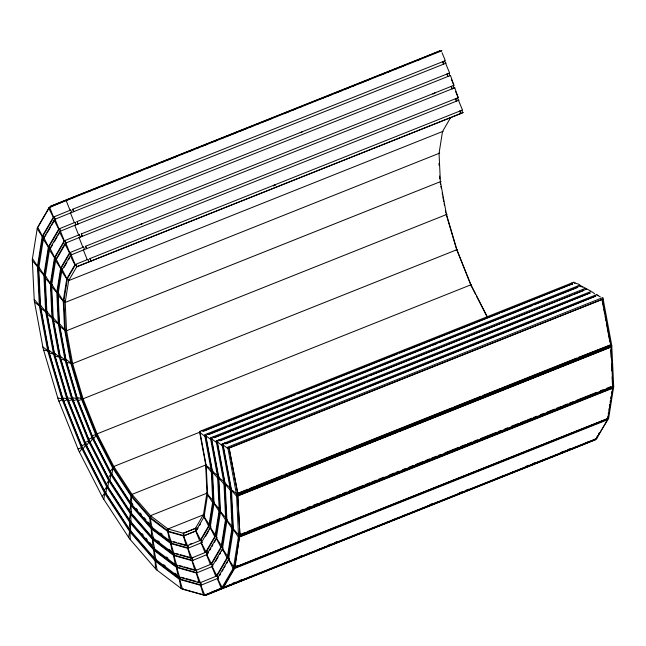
<?xml version="1.0" encoding="UTF-8"?>
<svg xmlns="http://www.w3.org/2000/svg" width="646" height="646" viewBox="0 0 646 646"><rect width="100%" height="100%" fill="white"/><g stroke="black" fill="none" stroke-linecap="round" stroke-linejoin="round"><path stroke-width="0.97" d="M196.441 528.024L183.319 533.257L167.984 528.953L150.478 515.694L131.994 494.384L113.785 466.477L97.094 433.862L83.059 398.776L72.643 363.609L66.554 330.752L65.198 302.441L68.67 280.614L76.745 266.758L463.352 112.469M103.804 499.35L104.765 493.318L105.435 493.051L105.669 491.541L102.213 496.596M105.831 493.076L106.792 487.052L107.462 486.785M107.858 486.809L108.819 480.785L109.489 480.519M109.885 480.543L110.846 474.519L111.516 474.245M111.911 474.277L112.872 468.245L113.543 467.979L113.785 466.477L200.074 432.061M130.121 502.192L131.081 496.16L131.752 495.894L131.994 494.384L206.106 464.829M129.749 510.994L130.71 504.962L131.38 504.696L131.623 503.194L132.923 504.688M129.378 519.796L130.339 513.772L131.009 513.505L131.251 511.995M129.006 528.606L129.967 522.574L130.637 522.307M128.635 537.407L129.588 531.375L130.266 531.109M574.028 282.116L199.533 431.463L205.63 464.321L206.978 492.623L203.506 514.45L195.439 528.307L183.319 533.257L184.037 535.687M210.677 439.393L205.84 435.727L206.51 435.461L205.299 434.548L211.953 470.393L213.43 501.272L209.635 525.077L200.833 540.201L186.944 545.862L170.213 541.17L151.116 526.708L130.952 503.46L111.088 473.009L92.879 437.439L77.568 399.163L66.207 360.791L59.561 324.946L58.083 294.067L61.871 270.254L70.672 255.138L84.561 249.469L83.592 247.047L82.922 247.321L79.046 237.623M210.895 527.007L209.635 525.077L210.895 527.007L210.225 527.273L215.247 534.985M216.442 442.47L211.605 438.812L212.276 438.545L211.064 437.625L218.267 476.457L219.874 509.912L215.764 535.712L206.227 552.088L191.24 558.201L173.12 553.121L152.424 537.448L130.573 512.262L109.053 479.275L89.334 440.742L72.748 399.276L60.441 357.706L53.238 318.874L51.632 285.419L55.742 259.627L65.278 243.251L80.266 237.13L79.297 234.708L78.626 234.982L74.75 225.284M222.208 445.554L217.371 441.896L218.041 441.63L216.838 440.709L224.59 482.53L226.318 518.56L221.893 546.338L211.622 563.974L195.528 570.539L176.019 565.064L153.732 548.188L130.201 521.064L107.026 485.542L85.789 444.044L67.927 399.389L54.668 354.622L46.916 312.801L45.188 276.779L49.613 249.001L59.884 231.357L75.978 224.8L75.009 222.369L74.338 222.644L70.462 212.954M603.138 299.033L227.973 448.639L223.145 444.981L223.815 444.714L222.604 443.794L230.913 488.602L232.762 527.201L228.022 556.965L217.016 575.869L199.824 582.878L178.918 577.015L155.04 558.935L129.83 529.873L104.999 491.808L82.244 447.347L63.106 399.503L48.902 351.537L40.593 306.737L38.744 268.13L43.484 238.366L54.49 219.47L71.682 212.461L70.713 210.039L70.043 210.305L66.167 200.615M221.74 588.022L233.481 567.866L238.535 536.115L236.565 494.941L227.699 447.145L602.863 297.54L611.73 345.335L613.7 386.51L608.645 418.253L596.355 438.634M234.74 566.655L239.553 536.414L612.44 387.713L612.755 388.198L607.943 418.438L235.047 567.14L234.74 566.655L237.55 565.533M235.047 567.14L239.553 536.414M607.934 416L607.943 418.438M608.249 414.054L608.556 412.1M608.871 410.153L609.178 408.199M609.493 406.245L609.8 404.299M610.115 402.345L610.422 400.399M610.736 398.445L611.043 396.491M611.512 393.567L611.819 391.613M612.133 389.667L612.44 387.713M440.322 51.397L440.079 50.792L67.192 199.501L67.434 200.107L49.096 207.584L37.355 227.739L32.3 259.49L34.27 300.665L43.137 348.452L58.285 399.616L78.699 450.65L102.972 498.074L129.458 538.675L156.348 569.675L181.817 588.958L204.12 595.216L205.993 594.473M38.485 226.245L49.661 207.043L49.952 207.608M54.078 216.822L42.927 235.976L38.13 266.136L40.004 305.251L48.418 350.657L62.815 399.252L82.203 447.735L105.266 492.793L130.427 531.367L155.977 560.817L180.169 579.131L201.358 585.082M45.155 236.388L46.157 234.668M47.158 232.948L50.663 226.932M51.656 225.22L55.16 219.204L54.191 216.781L53.521 217.048L49.645 207.358M59.48 228.716L49.056 246.602L44.574 274.784L46.318 311.324L54.191 353.742L67.636 399.139L85.748 444.432L107.293 486.527L130.799 522.557L154.669 550.069L177.27 567.188L197.062 572.744M50.283 248.734L52.73 244.527M54.199 242.008L57.131 236.969M58.108 235.289L59.085 233.61M64.875 240.603L55.185 257.237L51.018 283.424L52.641 317.396L59.957 356.826L72.457 399.026L89.293 441.129L109.319 480.261L131.17 513.756L153.36 539.329L174.372 555.237L192.766 560.405M56.913 258.497L64.947 244.705M70.269 252.489L61.313 267.864L57.462 292.073L58.964 323.468L65.722 359.911L77.278 398.913L92.838 437.827L111.346 473.994L131.542 504.954L152.052 528.59L171.465 543.294L188.471 548.066M64.011 267.468L66.942 262.429M68.411 259.91L69.388 258.23M70.366 256.551L71.343 254.871L70.374 252.449L69.703 252.715L65.827 243.025M79.458 452.127L82.357 448.033M83.003 448.825L85.902 444.731M86.548 445.522L89.447 441.428M90.093 442.219L92.992 438.125M93.638 438.917L97.094 433.862L471.588 284.523M110.329 471.523L113.785 466.477M108.302 477.798L111.201 473.696M106.267 484.064L109.174 479.962M104.24 490.33L107.139 486.236M196.513 530.689L195.439 528.307L196.408 530.737L184.183 535.728L168.566 531.343L150.744 517.842L131.921 496.144L113.381 467.728L96.383 434.524L82.099 398.8L71.488 362.995L65.286 329.533L63.906 300.713L67.442 278.491L75.59 264.505L76.745 266.758L451.231 117.419M197.095 529.696L198.104 527.968M199.614 525.368L200.623 523.631M200.163 540.468L208.965 525.351L212.76 501.538L211.274 470.659L204.629 434.815L579.793 285.201L580.068 286.695M201.237 542.842L210.192 527.475L214.044 503.266L212.542 471.871L205.783 435.428M205.404 536.576L208.343 531.529M209.32 529.849L210.297 528.17M206.631 554.736L216.321 538.102L220.488 511.915L218.865 477.943L211.549 438.513M208.383 552.613L207.309 554.47L192.096 560.671L173.693 555.503L152.69 539.596L130.5 514.022L108.649 480.527L88.623 441.396L71.787 399.293L59.287 357.093L51.971 317.662L50.348 283.691L54.514 257.504L64.204 240.869L79.41 234.668M209.885 550.029L210.895 548.309M211.896 546.581L212.897 544.861M214.407 542.269L215.409 540.549M210.951 564.249L221.223 546.605L225.648 518.827L223.92 482.796L216.168 440.984L591.332 291.37L586.713 288.899L586.124 289.465L586.713 288.899M212.033 566.623L222.45 548.729L226.932 520.555L225.188 484.015L217.314 441.598M215.796 576.361L211.92 566.671L212.591 566.397L211.622 563.974L212.704 566.356L196.392 573.01L176.6 567.454L153.998 550.335L130.129 522.824L106.622 486.793L85.078 444.698L66.966 399.406L53.521 354.008L45.648 311.59L43.904 275.051L48.385 246.869L58.802 228.983L75.114 222.329M215.707 561.188L218.154 556.989M219.624 554.47L220.601 552.79M221.578 551.111L222.555 549.431M216.345 576.135L227.352 557.232L232.092 527.475L230.242 488.869L221.933 444.06L597.098 294.455M217.427 578.509L228.579 559.363L233.384 529.203L231.51 490.088L223.088 444.682M219.672 575.538L220.674 573.826M222.167 571.242L223.169 569.53M224.17 567.81L225.171 566.09M226.673 563.514L227.675 561.794M234.337 567.891L223.161 587.093L223.443 587.65L596.339 438.949L607.515 419.747L607.232 419.189L234.337 567.891L234.627 568.456L223.443 587.65M596.533 437.552L597.51 435.88M598.479 434.217L599.448 432.545M606.255 420.853L607.232 419.189M50.646 206.954L50.404 206.349L67.192 199.501M423.3 57.647L440.079 50.792M441.331 51.002L441.88 50.776L66.716 200.389M70.826 209.99L53.408 217.096L42.256 236.242L37.46 266.402L39.325 305.518L47.747 350.923L62.145 399.519L81.533 448.001L104.595 493.068L129.757 531.634L155.306 561.083L179.499 579.405L200.688 585.349L217.985 578.291L217.016 575.869L218.17 578.122L217.5 578.388L222.111 587.392L223.976 586.649M72.723 209.231L73.692 211.654L72.723 209.231L445.312 60.651L442.034 52.762M444.666 60.91L445.522 63.373M445.627 63.34L446.176 63.114L71.012 212.728M77.019 221.57L77.988 223.992L77.019 221.57L449.608 72.99L445.974 64.22M448.962 73.248L449.818 75.711M449.915 75.679L450.472 75.453L453.904 85.329L451.328 79.2M81.315 233.909L82.284 236.331L81.315 233.909L453.904 85.329M453.258 85.587L454.114 88.05M454.211 88.017L454.76 87.791L458.2 97.667L455.624 91.538M83.705 247.006L69.598 252.756L60.643 268.13L56.791 292.339L58.293 323.735L65.052 360.177L76.608 399.18L92.168 438.093L110.676 474.261L130.872 505.22L151.382 528.856L170.794 543.561L187.8 548.333L201.907 542.575M85.603 246.247L86.572 248.67L85.603 246.247L458.2 97.667M457.546 97.926L458.41 100.388M458.507 100.356L459.056 100.13L83.891 249.744M88.001 259.345L74.993 264.65L66.772 278.757L63.235 300.979L64.616 329.807L70.818 363.262L81.428 399.066L95.713 434.79L112.703 467.995L131.243 496.411L150.074 518.116L167.895 531.61L183.512 535.994L195.843 530.955L204.063 516.848L207.6 494.618L206.219 465.798L200.018 432.344M89.899 258.586L90.868 261.008L89.899 258.586L462.488 110.006L458.854 101.236M461.842 110.264L462.697 112.727L450.585 117.677L442.518 131.534L439.038 153.36L440.394 181.671L446.491 214.529L456.908 249.695L470.942 284.781L487.625 317.388M58.923 401.206L63.784 399.228L57.817 398.017M63.744 401.093L67.765 399.462M68.565 400.98L73.418 399.002L67.459 397.791M73.386 400.867L78.239 398.889M78.206 400.754L457.554 249.437M456.068 250.034L456.908 249.695M92.241 435.84L97.094 433.862M88.696 439.143L93.549 437.164M85.151 442.445L89.164 440.814M81.606 445.748L86.459 443.77M78.061 449.051L82.074 447.42M204.12 595.216L222.458 587.739L222.7 588.345L205.921 595.2L205.678 594.595M585.341 443.132L588.094 442.009M205.921 595.2L578.808 446.499L595.596 439.643L595.354 439.038M50.404 206.349L422.363 58.027M52.471 205.921L57.163 204.055M59.036 203.304L61.846 202.19M65.593 200.696L68.403 199.574M70.277 198.823L74.96 196.957M88.074 191.725L90.892 190.602M94.639 189.108L97.449 187.986M101.196 186.492L104.006 185.378M107.753 183.876L115.246 180.888M118.056 179.766L121.803 178.272M125.558 176.778L128.368 175.664M130.242 174.913L134.925 173.047M136.799 172.296L141.482 170.431M147.102 168.186L150.849 166.692M154.596 165.198L157.406 164.076M161.161 162.582L163.971 161.46M165.844 160.717L170.528 158.843M172.401 158.1L177.085 156.235M190.199 151.002L193.009 149.88M196.764 148.386L199.574 147.264M203.32 145.77L206.131 144.647M213.624 141.66L217.371 140.166M221.118 138.672L223.928 137.55M225.801 136.807L230.485 134.933M232.366 134.19L237.05 132.317M238.923 131.574L246.417 128.586M250.163 127.092L252.974 125.97M256.72 124.476L259.53 123.354M263.277 121.86L266.087 120.737M267.969 119.986L272.652 118.121M285.766 112.889L288.576 111.766M292.323 110.272L295.133 109.158M298.88 107.664L301.69 106.542M321.369 98.693L326.052 96.827M327.926 96.076L332.609 94.211M334.483 93.46L341.984 90.472M344.794 89.35L348.541 87.856M352.288 86.362L355.098 85.24M358.845 83.746L361.655 82.623M363.528 81.88L368.212 80.015M381.334 74.783L384.144 73.66M387.891 72.166L390.701 71.044M394.448 69.55L397.258 68.428M399.131 67.685L403.815 65.811M416.936 60.587L419.747 59.464M49.096 207.584L50.969 206.833M300.277 132.688L302.255 131.897M75.307 225.066L450.472 75.453M433.022 93.791L434.895 93.04M432.949 93.912L434.823 93.169M79.595 237.405L454.76 87.791M140.747 224.38L142.621 223.637M38.138 266.394L37.468 266.661L32.365 260.774M273.315 185.66L275.261 184.788M273.379 185.911L275.253 185.168M61.717 271.247L66.74 278.959L67.41 278.692L68.67 280.614L443.164 131.275M58.14 295.351L63.251 301.238L63.922 300.971L65.198 302.441L439.692 153.102M52.633 317.138L51.963 317.404L46.851 311.517M52.697 317.695L52.027 317.961L47.19 314.295M58.956 323.21L58.285 323.476L53.174 317.59M59.02 323.767L58.35 324.034L53.513 320.368M59.836 326.44L64.673 330.106L65.343 329.831L66.554 330.752L441.04 181.413M65.666 359.612L64.996 359.879L60.159 356.212M65.819 360.226L60.91 359.305M66.683 362.39L72.643 363.609L447.137 214.27M67.539 398.824L62.638 397.904M77.181 398.598L72.279 397.678M470.385 285.742L471.031 285.484L456.496 249.138M501.474 312.446L572.582 283.772L202.699 431.278L201.544 430.656M575.182 282.738C573.309 283.287 579.01 283.424 579.793 285.201M203.692 431.197L295.456 394.601M297.33 393.858L397.532 353.903M399.406 353.152L499.6 313.197M585.841 289.779L585.559 288.286L580.948 285.823L580.302 286.081L582.385 287.163M209.457 434.282L226.318 427.563M228.183 426.812L328.386 386.857M330.259 386.114L430.454 346.151M432.327 345.408L437.011 343.543M438.884 342.792L532.522 305.453M534.395 304.702L577.467 287.527M585.559 288.286L210.394 437.899L217.597 476.732L219.204 510.178L215.094 535.978L205.557 552.354L207.431 551.611M230.21 431.391L214.286 437.738L213.083 436.825L214.238 437.439L584.178 290.24L582.967 289.319L584.121 289.941M232.084 430.648L367.865 376.497M369.738 375.754L469.933 335.799M471.806 335.048L572.001 295.093M573.874 294.342L583.241 290.611M263.132 423.647L220.06 440.822L218.849 439.91L220.003 440.524L589.887 293.026L504.728 327.304M591.833 292.242L592.479 291.984L594.611 293.857M265.005 422.904L365.2 382.941M367.073 382.198L400.786 368.753M402.66 368.01L502.854 328.047M433.708 361.009L225.825 443.907L224.614 442.995L225.769 443.608L595.652 296.11L537.65 319.56M435.582 360.258L535.776 320.303M596.444 294.713L600.376 296.942M229.047 447.831L602.242 299.356L610.68 344.883L237.793 493.584L229.047 447.831L237.793 493.584M225.801 483.45L225.131 483.717L229.968 487.375M130.968 522.751L130.298 523.018L130.67 530.842M150.276 525.739L149.904 517.922L150.575 517.648L150.478 515.694L206.809 493.237M238.156 492.704L236.291 493.447L231.454 489.789M237.494 493.35L247.798 489.248M249.671 488.497L254.354 486.632M256.228 485.881L283.4 475.044M285.274 474.301L343.365 451.134M345.239 450.391L349.922 448.518M351.795 447.775L452.047 407.796M453.92 407.045L481.084 396.208M482.958 395.465L576.652 358.102M578.525 357.351L610.68 344.883M236.565 494.941L611.73 345.335M237.744 495.466L610.64 346.765L610.955 347.128L612.836 386.348L239.949 535.049L237.744 495.466L239.949 535.049M289.02 475.335L236.63 496.225L231.518 490.346M290.886 474.592L397.54 432.061M399.414 431.31L506.068 388.779M507.942 388.036L611.786 346.619M238.067 495.837L610.955 347.128M169.422 540.565L167.734 531.488L168.412 531.222L167.984 528.953L203.708 514.709M204.766 516.38L204.096 516.647L209.118 524.358M204.661 516.703L203.991 516.97L208.601 525.981M189.989 544.174L191.862 543.431M217.024 537.633L216.353 537.908L221.376 545.612M240.344 534.081L238.471 534.831L233.368 528.945M240.562 534.315L245.246 532.441M247.119 531.698L267.735 523.478M269.608 522.727L274.292 520.862M276.165 520.111L280.849 518.245M287.405 515.629L292.089 513.764M293.97 513.013L298.654 511.147M300.527 510.397L303.337 509.282M307.084 507.78L309.894 506.666M313.641 505.172L317.388 503.678M320.198 502.556L327.692 499.568M329.573 498.817L334.257 496.952M336.13 496.201L340.813 494.335M342.687 493.584L346.434 492.09M349.244 490.968L363.294 485.364M365.176 484.621L369.859 482.748M371.733 482.005L376.416 480.139M378.29 479.389L383.91 477.144M389.53 474.907L394.213 473.033M396.087 472.291L398.897 471.168M402.652 469.674L405.462 468.552M409.209 467.058L412.955 465.564M415.766 464.442L423.259 461.454M425.133 460.711L429.816 458.838M431.69 458.095L436.381 456.221M438.254 455.478L441.065 454.356M444.811 452.862L458.862 447.258M460.735 446.507L465.419 444.642M467.292 443.891L471.976 442.025M473.857 441.283L477.604 439.781M480.414 438.666L496.338 432.311M498.211 431.568L501.021 430.446M504.768 428.952L507.578 427.83M511.333 426.336L518.827 423.348M520.7 422.597L525.384 420.732M527.257 419.981L531.941 418.115M533.814 417.364L536.624 416.242M540.371 414.748L544.126 413.254M546.936 412.14L554.429 409.144M556.303 408.401L560.986 406.528M562.86 405.785L567.543 403.92M569.417 403.169L573.163 401.675M575.974 400.552L596.589 392.332M600.336 390.838L603.146 389.716M606.893 388.222L610.64 386.728M238.535 536.115L613.7 386.51M613.538 387.495L238.374 537.109L233.351 529.397M239.868 536.899L612.755 388.198M191.24 558.201L193.106 557.458M229.282 558.895L228.611 559.161L233.634 566.873L235.507 566.122M212.776 566.227L212.106 566.494L216.709 575.505M233.481 567.866L608.645 418.253M608.274 418.883L233.109 568.496L228.506 559.484L229.177 559.218L228.022 556.965L228.862 558.249M234.627 568.456L607.515 419.747M217.985 578.291L217.314 578.558L221.19 588.248L596.904 438.416M232.528 583.354L235.338 582.232M239.085 580.738L241.895 579.615M299.05 556.828L301.86 555.705M328.087 545.248L330.905 544.126M334.652 542.632L337.462 541.51M430.212 504.518L433.022 503.395M459.258 492.938L462.068 491.816M465.814 490.322L468.625 489.2M525.779 466.412L528.59 465.29M532.336 463.796L535.146 462.673M561.382 452.208L564.192 451.094M567.939 449.6L570.749 448.477M211.218 592.382L214.109 591.227M214.407 591.114L217.218 589.992M217.767 589.766L220.577 588.651M220.956 588.498L223.766 587.384M284.192 563.28L287.002 562.157M293.938 559.404L296.74 558.281M306.858 554.244L309.668 553.121M319.746 549.1L322.556 547.986M322.935 547.832L325.745 546.718M326.295 546.492L329.105 545.369M329.484 545.224L332.294 544.102M392.72 519.998L395.53 518.883M402.426 516.13L405.268 514.999M428.274 505.826L431.076 504.704M431.463 504.558L434.282 503.428M434.823 503.21L437.625 502.095M497.993 478.024L500.803 476.901M501.248 476.724L504.05 475.601M510.986 472.848L513.796 471.725M533.596 463.828L536.406 462.706M536.802 462.544L539.604 461.43M539.991 461.276L542.963 460.089M184.627 589.532L204.903 595.224L253.628 575.796M255.501 575.045L260.185 573.18M262.058 572.429L289.23 561.6M291.104 560.849L349.195 537.682M351.069 536.939L355.752 535.066M357.626 534.323L384.798 523.486M386.671 522.743L444.755 499.576M446.628 498.825L451.312 496.96M453.185 496.209L480.358 485.38M482.231 484.629L486.914 482.764M488.788 482.013L546.879 458.846M548.753 458.103L553.436 456.238M555.31 455.487L575.925 447.266M222.7 588.345L595.596 439.643M43.613 350.051L49.572 351.271L48.369 350.358L47.691 350.625L42.862 346.959M49.379 353.136L55.346 354.355L54.135 353.443L53.465 353.709L48.628 350.043M55.144 356.221L61.112 357.44L59.9 356.527L59.23 356.794L54.393 353.128M83.059 398.776L77.1 397.565M173.677 541.687L176.463 542.47M178.32 542.987L186.686 545.337M175.696 553.388L178.554 554.187M180.46 554.72L190.005 557.401M179.475 565.581L182.261 566.364M184.118 566.881L196.206 570.273L197.175 572.695L196.255 572.97L199.13 582.684M181.486 577.282L184.336 578.081M186.242 578.614L195.746 581.279M197.644 581.812L200.494 582.611L201.463 585.034L200.793 585.3L204.669 594.99M572.582 283.772L571.427 283.15L572.639 284.07M577.201 286.235L578.348 286.856L208.464 434.354L207.309 433.741L208.521 434.653M589.887 293.026L588.732 292.404L589.943 293.324M595.652 296.11L594.498 295.488L595.709 296.409M584.913 288.544L586.124 289.465M579.147 285.459L580.35 286.38M573.373 282.375L574.585 283.295M34.545 302.158L39.382 305.816L40.052 305.55L41.263 306.462L39.987 304.993L39.317 305.259L34.214 299.373M40.868 308.231L45.705 311.889L46.375 311.622L47.586 312.535L46.31 311.065L45.64 311.332L40.528 305.445M199.533 431.463L200.744 432.376L200.074 432.642L204.903 436.308M72.643 363.609L71.44 362.697L70.761 362.963L65.932 359.297M206.163 465.5L211 469.166M211.953 470.393L213.156 471.305L212.486 471.572L217.322 475.238M223.645 481.302L218.808 477.644L219.478 477.378L218.267 476.457L219.543 477.935L218.873 478.202L223.984 484.088M160.539 533.071L162.138 534.274M157.874 540.799L159.465 542.002M169.01 549.237L170.601 550.44M166.345 556.965L167.936 558.168M163.672 564.693L165.263 565.896M174.816 573.131L176.406 574.334M45.858 276.512L44.582 275.035L43.912 275.309L38.808 269.422M224.59 482.53L225.866 484.007L225.196 484.274L230.307 490.161M52.302 285.152L51.026 283.683L50.356 283.949L45.252 278.063M58.754 293.801L57.47 292.331L56.8 292.598L51.696 286.711M212.558 472.129L217.662 478.016M206.236 466.057L211.339 471.943M66.554 330.752L65.27 329.282L64.6 329.549L59.497 323.662M207.584 494.368L212.695 500.254M214.036 503.008L219.139 508.895M220.48 511.656L225.583 517.543M226.924 520.296L232.027 526.183M136.177 508.442L137.477 509.936M140.077 512.94L141.377 514.442M143.985 517.438L145.931 519.691M147.886 521.936L149.84 524.189M141.983 533.604L143.291 535.114M145.907 538.126L147.215 539.636M149.832 542.648L151.794 544.909M232.762 527.201L233.602 528.485M37.202 228.732L42.224 236.444L42.894 236.178L44.154 238.099L42.999 235.847L42.329 236.121L37.726 227.109M49.863 248.088L49.023 246.804L48.353 247.071L43.33 239.359M226.318 518.56L227.158 519.844M219.874 509.912L220.714 511.196M226.899 520.757L231.93 528.46M49.459 249.994L54.482 257.697L55.152 257.431L56.412 259.361L55.257 257.108L54.587 257.374L49.128 246.481L48.458 246.748L43.855 237.736M213.43 501.272L214.262 502.556M220.456 512.108L225.486 519.82M55.588 260.621L60.611 268.332L61.281 268.058L62.541 269.988L61.386 267.735L60.716 268.001L56.113 258.998M206.978 492.623L207.818 493.907M214.012 503.468L219.042 511.172M207.568 494.82L212.599 502.531M65.198 302.441L63.938 300.519L63.268 300.786L57.494 291.871L56.824 292.137L51.05 283.231L50.38 283.497L44.606 274.582L43.936 274.849L38.162 265.942L37.484 266.209L32.462 258.497M204.346 515.734L203.506 514.45L204.273 515.952M216.604 536.996L215.764 535.712L216.919 537.965L216.249 538.231L220.851 547.235M223.153 548.268L221.893 546.338L222.66 547.84M222.482 548.535L227.505 556.246M596.048 438.384L596.339 438.949M471.483 286.364L475.545 294.293M476.441 296.054L487.27 317.21M55.16 219.204L54.006 216.951L53.335 217.218L48.725 208.214M54.127 220.1L58.729 229.104L59.4 228.837L60.554 231.09L59.585 228.668L58.915 228.934L55.039 219.244M222.377 548.858L226.98 557.861M71.343 254.871L70.196 252.618L69.526 252.885L64.915 243.881M59.521 231.987L64.132 240.998L64.802 240.732L65.949 242.977L64.98 240.554L64.309 240.829L60.433 231.131M210.12 527.596L214.722 536.608M70.309 255.768L74.92 264.771L75.776 264.335L76.745 266.758M68.67 280.614L67.515 278.361L66.845 278.636L62.242 269.624M195.916 530.826L200.526 539.838M201.31 542.721L205.921 551.724M206.712 554.607L211.315 563.611M578.566 445.893L578.808 446.499M207.196 554.51L206.227 552.088L207.382 554.341L206.526 554.777L210.402 564.467M201.802 542.624L200.833 540.201L201.98 542.454L201.132 542.89L205.008 552.58M88.857 261.808L87.888 259.385L87.218 259.66L83.342 249.962M195.738 531.004L199.606 540.694M183.319 533.257L184.288 535.679L183.367 535.954L186.25 545.668M71.23 254.912L75.106 264.602M183.617 535.946L187.493 545.636M187.913 548.284L191.789 557.974M192.209 560.623L196.085 570.313M196.497 572.962L200.373 582.652M446.079 213.971L456.213 248.193M204.725 594.619L204.903 595.224M200.494 582.611L201.213 585.042L200.543 585.308L203.425 595.023M196.206 570.273L196.925 572.703M192.629 560.365L191.91 557.934L192.879 560.357L191.959 560.631L194.834 570.345M188.333 548.026L187.615 545.595L188.584 548.018L187.663 548.293L190.538 558.007M167.984 528.953L168.711 531.383L168.033 531.65L171.61 543.334L170.94 543.601L173.814 553.315M176.713 565.258L173.839 555.544L174.509 555.277L173.79 552.847L174.21 555.116L173.54 555.382L175.219 564.459M183.48 588.651L183.666 589.265M179.612 577.209L176.738 567.495L177.408 567.228L176.689 564.798L177.109 567.067L176.439 567.333L178.118 576.41M182.511 589.152L179.636 579.438L180.307 579.171L179.588 576.741L180.008 579.01L179.338 579.284L181.017 588.361M601.935 299.13L603.404 307.044M603.776 309.022L604.688 313.972M605.06 315.951L605.972 320.9M606.344 322.879L609.832 341.686M598.309 295.367L597.655 295.626M440.192 182.422L440.556 184.36M440.911 186.29L441.266 188.228M442.163 193.057L442.526 194.987M442.881 196.925L443.778 201.754M444.133 203.684L444.496 205.622M445.393 210.451L445.748 212.389M170.891 540.904L171.311 543.173L170.641 543.439L172.321 552.516M150.478 515.694L150.898 517.963L150.227 518.229L152.206 528.711L151.535 528.977L153.522 539.45L152.844 539.717L154.83 550.19L154.152 550.457L156.138 560.93L155.46 561.204L157.148 570.281M610.785 349.777L611.164 357.827M611.455 363.86L611.794 370.901M612.085 376.933L612.465 384.976M438.973 163.341L439.07 165.295M439.579 176.035L439.724 178.958M155.71 558.661L155.807 560.623L155.137 560.889L155.508 568.706M154.402 547.921L154.499 549.875L153.829 550.142L154.2 557.966M153.094 537.181L153.191 539.135L152.521 539.402L152.892 547.219M151.786 526.442L151.883 528.396L151.212 528.662L151.584 536.479M131.994 494.384L132.083 496.338L131.413 496.604L131.792 504.429M131.623 503.194L131.711 505.148L131.041 505.414L131.34 513.95L130.67 514.216L131.041 522.033M130.5 529.607L130.597 531.561L129.927 531.828L130.298 539.644M442.72 61.685L443.576 64.148L442.72 61.685M447.016 74.024L447.872 76.486L447.016 74.024M451.304 86.362L452.168 88.825L451.304 86.362M455.6 98.701L456.464 101.164L455.6 98.701M459.895 111.039L460.751 113.502L459.895 111.039"/></g></svg>
